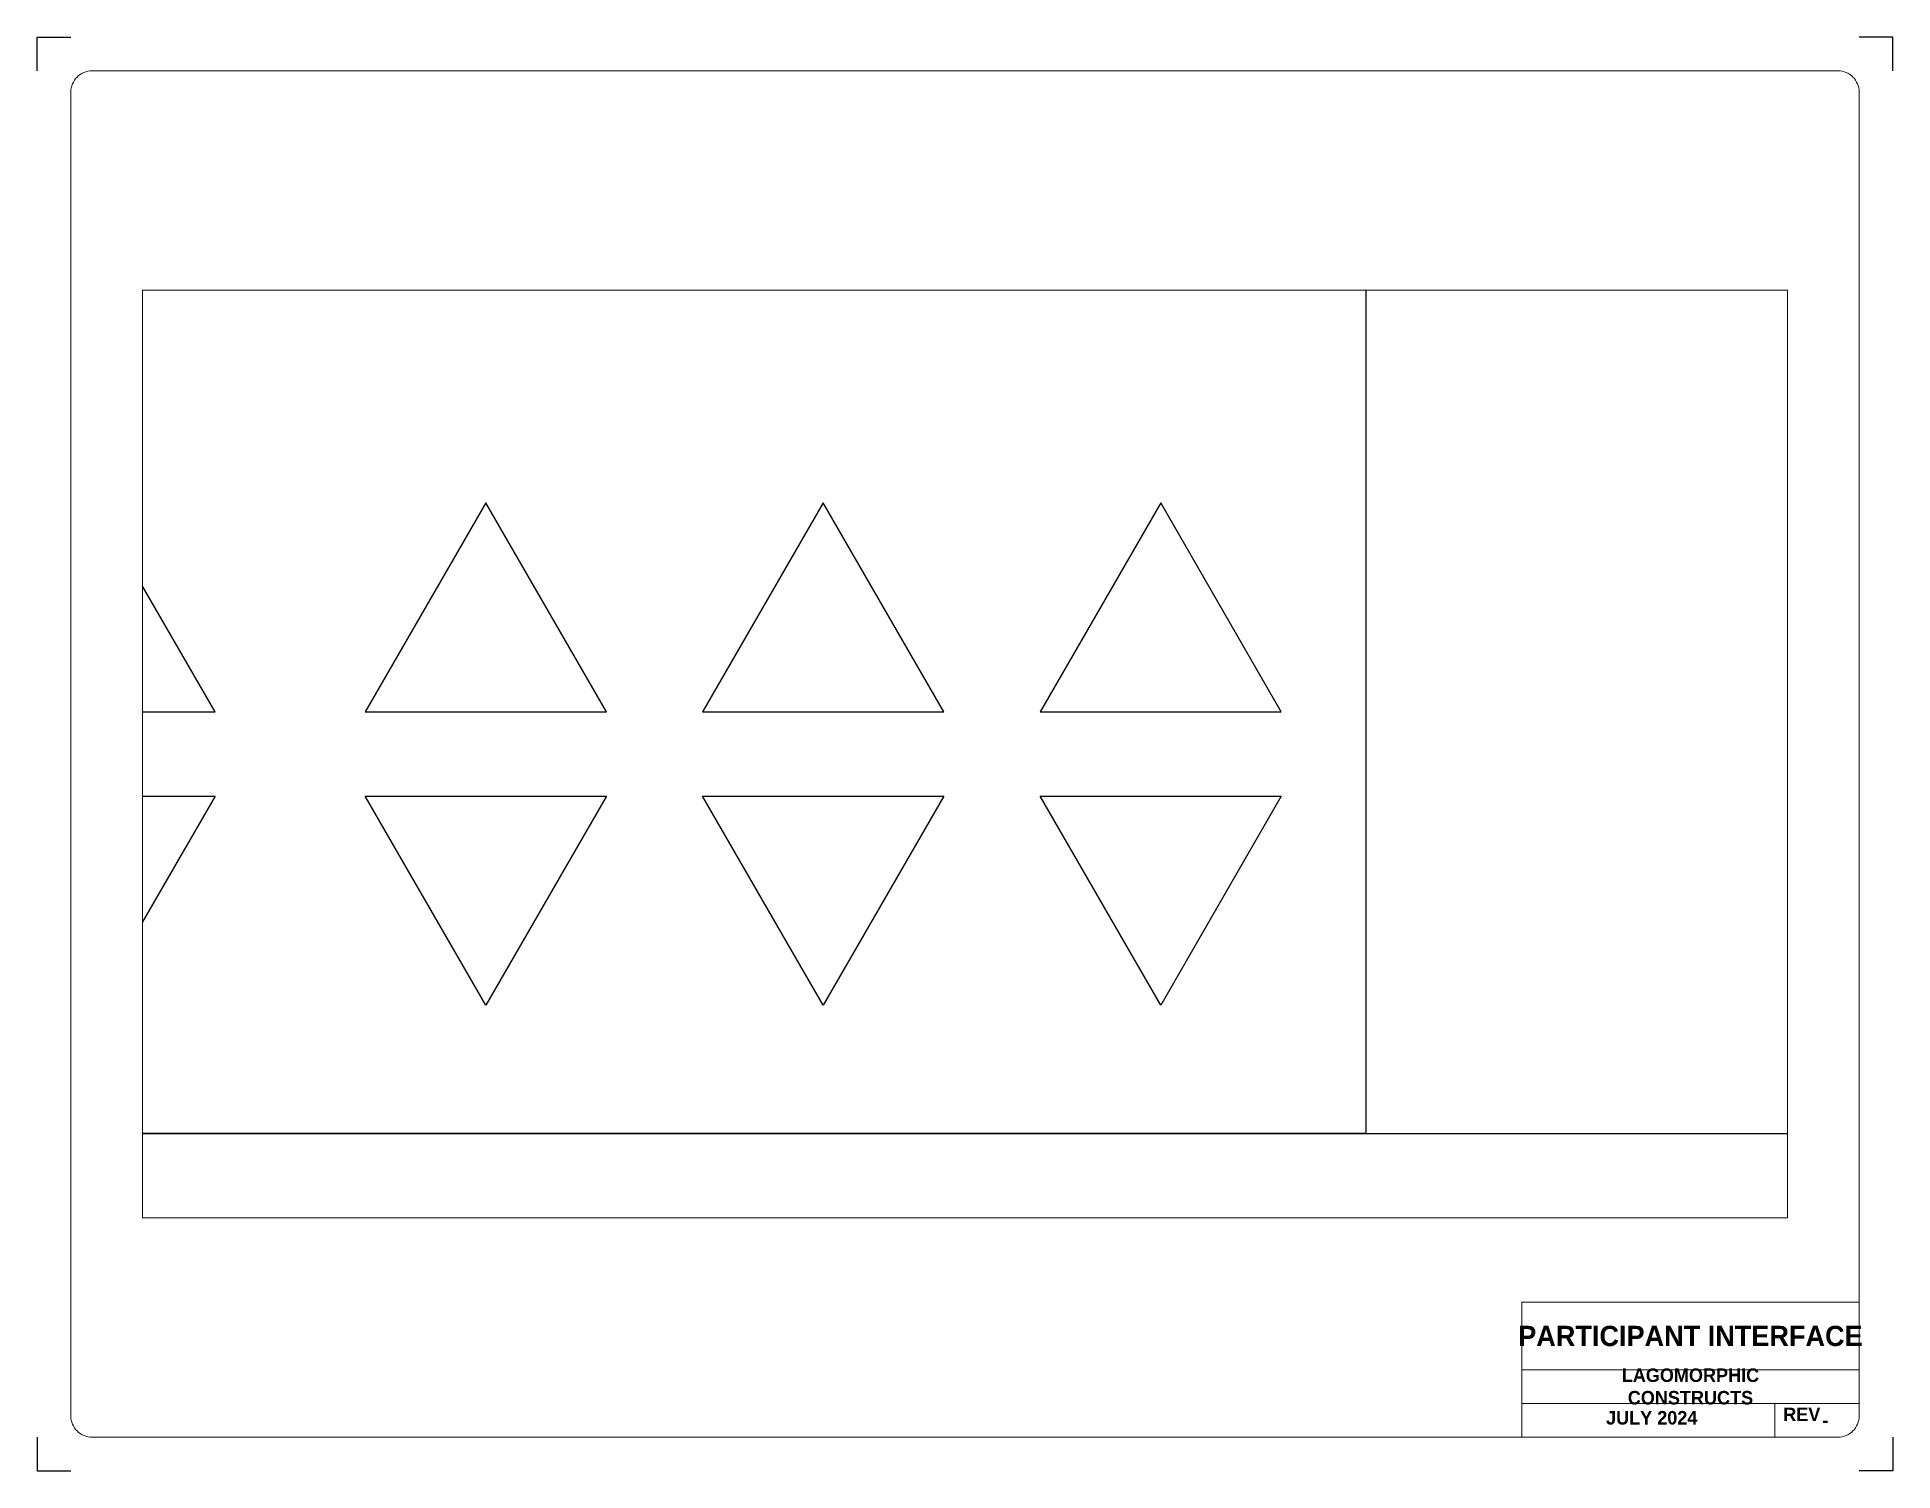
# Paper-space layout 'participant-intfc' of a CAD drawing. Header units: inches. Extents: x 0 to 11, y 0 to 8.5.
# The model-space entities are those that its viewports show. They can reach past a viewport. Long polylines and large blocks are cut down to what shows.
import ezdxf
from ezdxf.enums import TextEntityAlignment as Align

# ---------------------------------------------------------------- set-up
doc = ezdxf.new("R2010")
doc.units = ezdxf.units.IN
doc.header["$MEASUREMENT"] = 0
for name, color, linetype in [('G-ANNO-TEXT', 7, 'Continuous'), ('G-TBLK-TEXT', 7, 'Continuous'), ('M-ENCL', 6, 'Continuous')]:
    doc.layers.add(name, color=color, linetype=linetype)
doc.layers.add('G-TBLK', color=7, linetype='Continuous', lineweight=15)
doc.layers.add('G-TBLK-NPLT', color=7, linetype='Continuous', plot=False)
doc.layers.add('G-VPRT', color=7, linetype='Continuous', plot=False)
doc.styles.add('TEXT 0.08', font='cityb___.ttf', dxfattribs={"height": 0.08})
doc.styles.add('TEXT 0.12', font='cityb___.ttf', dxfattribs={"height": 0.12})

# ---------------------------------------------------------------- blocks, each defined once
blk = doc.blocks.new('title-block-11x8.5')
blk.add_lwpolyline([(0.325, 0.2), (10.675, 0.2, 0.414214), (10.8, 0.325), (10.8, 8.175, 0.414214), (10.675, 8.3), (0.325, 8.3, 0.414214), (0.2, 8.175), (0.2, 0.325, 0.414214)], format="xyb", close=True)
for points in [[(8.8, 1), (10.8, 1), (10.8, 0.6), (8.8, 0.6)], [(8.8, 0.6), (10.8, 0.6), (10.8, 0.4), (8.8, 0.4)]]:
    blk.add_lwpolyline(points, close=True)
for points in [[(10.675, 0.2), (8.8, 0.2), (8.8, 0.4), (10.8, 0.4), (10.8, 0.325)], [(10.3, 0.2), (10.3, 0.4)]]:
    blk.add_lwpolyline(points)
at = {"layer": 'G-TBLK-NPLT'}
for points in [[(0, 8.3), (0, 8.5), (0.2, 8.5)], [(11, 8.3), (11, 8.5), (10.8, 8.5)], [(0, 0.2), (0, 0), (0.2, 0)], [(11, 0.2), (11, 0), (10.8, 0)]]:
    blk.add_lwpolyline(points, dxfattribs=at)
at = {"style": 'TEXT 0.08'}
blk.add_attdef('rev', text='', height=0.08, dxfattribs=at).set_placement((10.6, 0.3), align=Align.MIDDLE_CENTER)
at = {"layer": 'G-TBLK-TEXT', "char_height": 0.08, "style": 'TEXT 0.08'}
for s, width, insert, attachment_point in [('LAGOMORPHIC CONSTRUCTS', 1.175, (9.8, 0.5), 5), ('REV', 0.08, (10.35, 0.375), 1)]:
    blk.add_mtext_dynamic_manual_height_columns(s, width=width, gutter_width=0.3, heights=[0], dxfattribs=dict(at, insert=insert, attachment_point=attachment_point))
at = {"layer": 'G-TBLK-TEXT'}
for tag, height, style, p in [('DWG-TITLE', 0.12, 'TEXT 0.12', (9.8, 0.8)), ('DATE', 0.08, 'TEXT 0.08', (9.55, 0.3))]:
    blk.add_attdef(tag, text='', height=height, dxfattribs=dict(at, style=style)).set_placement(p, align=Align.MIDDLE_CENTER)

msp = doc.modelspace()

# ---------------------------------------------------------------- linework, layer by layer
at = {"layer": 'G-ANNO-TEXT'}
msp.add_line((0, 0), (100, 0), dxfattribs=at)
at = {"layer": 'M-ENCL'}
msp.add_lwpolyline([(48, 6.5), (56.75, 6.5), (56.75, 0), (48, 0)], close=True, dxfattribs=at)
for points in [[(49.215, 3.73842), (48.5, 2.5), (49.93, 2.5), (49.215, 3.73842)], [(51.535, 3.73842), (50.82, 2.5), (52.25, 2.5), (51.535, 3.73842)], [(53.535, 3.73842), (52.82, 2.5), (54.25, 2.5), (53.535, 3.73842)], [(55.535, 3.73842), (54.82, 2.5), (56.25, 2.5), (55.535, 3.73842)], [(49.215, 0.76158), (48.5, 2), (49.93, 2), (49.215, 0.76158)], [(51.535, 0.76158), (50.82, 2), (52.25, 2), (51.535, 0.76158)], [(53.535, 0.76158), (52.82, 2), (54.25, 2), (53.535, 0.76158)], [(55.535, 0.76158), (54.82, 2), (56.25, 2), (55.535, 0.76158)]]:
    msp.add_lwpolyline(points, dxfattribs=at)

psp = doc.layouts.new('participant-intfc')

# ---------------------------------------------------------------- block references
at = {"layer": 'G-TBLK'}
ref = psp.add_blockref('title-block-11x8.5', (0, 0), dxfattribs=at)
ref.add_attrib('rev', '-', dxfattribs={"layer": '0', "height": 0.08, "style": 'TEXT 0.08'}).set_placement((10.6, 0.3), align=Align.MIDDLE_CENTER)
ref.add_attrib('DATE', 'JULY 2024', (9.3, 0.275), dxfattribs={"layer": 'G-TBLK-TEXT', "height": 0.08, "style": 'TEXT 0.08'})
ref.add_attrib('DWG-TITLE', 'PARTICIPANT INTERFACE', dxfattribs={"layer": 'G-TBLK-TEXT', "height": 0.12, "style": 'TEXT 0.12'}).set_placement((9.8, 0.8), align=Align.MIDDLE_CENTER)

# ---------------------------------------------------------------- viewports
at = {"layer": 'G-VPRT'}
psp.add_viewport(center=(5.5, 4.25), size=(9.75, 5.5), view_center_point=(54.375, 2.25), view_height=5.5, dxfattribs=at)

doc.saveas('drawing.dxf')
